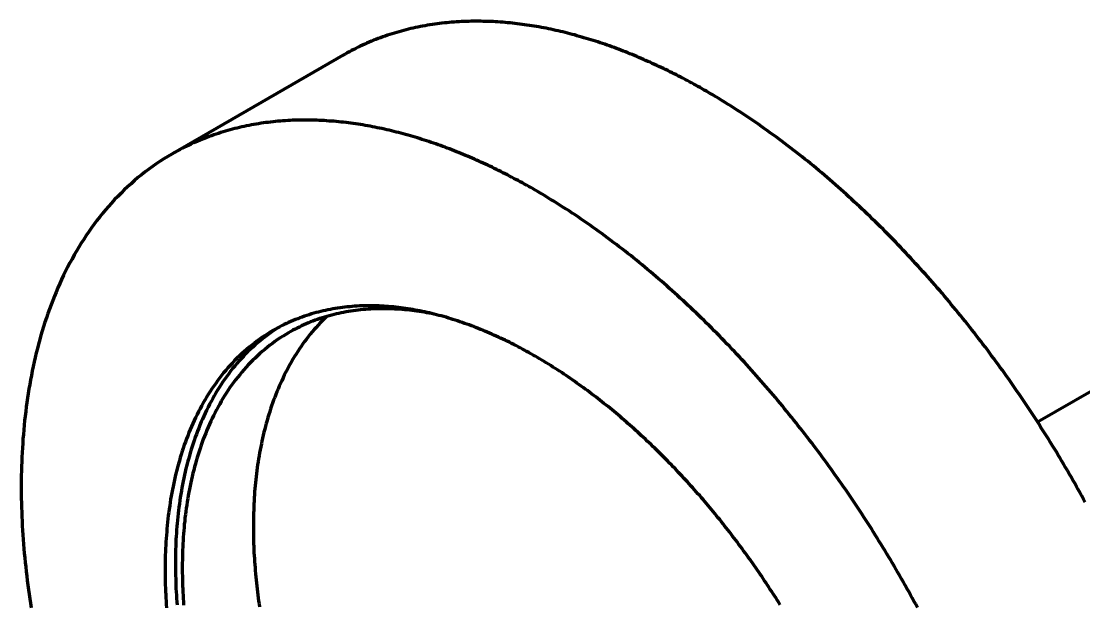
# Model space of a CAD drawing. Header units: millimetres. Extents: x 0 to 2208, y 0 to 420.
# Drawn here: x 168.64 to 179.61, y 59.41 to 65.44 of the extents above; entities that cross this region are included whole.
import ezdxf

# ---------------------------------------------------------------- set-up
doc = ezdxf.new("R2010")
doc.units = ezdxf.units.MM
doc.layers.add('01-VISIBLE', color=7, linetype='CONTINUOUS', lineweight=70)

msp = doc.modelspace()

# ---------------------------------------------------------------- linework, layer by layer
at = {"layer": '01-VISIBLE'}
for p, q in [((171.964, 65.085), (170.197, 64.064)), ((181.068, 62.414), (179.133, 61.297))]:
    msp.add_line(p, q, dxfattribs=at)
for points in [[(175.714, 64.713), (175.692, 64.726), (175.671, 64.738), (175.649, 64.751), (175.627, 64.763), (175.605, 64.775), (175.583, 64.787), (175.561, 64.799), (175.539, 64.811), (175.517, 64.823), (175.494, 64.835), (175.472, 64.847), (175.45, 64.858), (175.428, 64.87), (175.405, 64.881), (175.383, 64.893), (175.36, 64.904), (175.338, 64.915), (175.315, 64.926), (175.293, 64.937), (175.27, 64.948), (175.247, 64.959), (175.225, 64.97), (175.202, 64.98), (175.179, 64.991), (175.156, 65.001), (175.133, 65.012), (175.11, 65.022), (175.087, 65.032), (175.064, 65.042), (175.041, 65.052), (175.018, 65.062), (174.995, 65.072), (174.972, 65.082), (174.948, 65.091), (174.925, 65.101), (174.902, 65.11), (174.878, 65.119), (174.855, 65.128), (174.832, 65.137), (174.808, 65.146), (174.785, 65.155), (174.761, 65.164), (174.737, 65.172), (174.714, 65.181), (174.69, 65.189), (174.666, 65.198), (174.642, 65.206), (174.619, 65.214), (174.595, 65.222), (174.571, 65.229), (174.547, 65.237), (174.523, 65.244), (174.499, 65.252), (174.475, 65.259), (174.451, 65.266), (174.427, 65.273), (174.402, 65.28), (174.378, 65.287), (174.354, 65.294), (174.33, 65.3), (174.305, 65.307), (174.281, 65.313), (174.257, 65.319), (174.232, 65.325), (174.208, 65.331), (174.183, 65.336), (174.159, 65.342), (174.134, 65.347), (174.11, 65.353), (174.085, 65.358), (174.06, 65.363), (174.036, 65.367), (174.011, 65.372), (173.986, 65.377), (173.962, 65.381), (173.937, 65.385), (173.912, 65.389), (173.887, 65.393), (173.862, 65.397), (173.837, 65.4), (173.813, 65.404), (173.788, 65.407), (173.763, 65.41), (173.738, 65.413), (173.713, 65.416), (173.688, 65.418), (173.663, 65.421), (173.638, 65.423), (173.613, 65.425), (173.588, 65.427), (173.562, 65.429), (173.537, 65.43), (173.512, 65.432), (173.487, 65.433), (173.462, 65.434), (173.437, 65.435), (173.412, 65.435), (173.387, 65.436), (173.361, 65.436), (173.336, 65.436), (173.311, 65.436), (173.286, 65.436), (173.261, 65.435), (173.236, 65.434), (173.211, 65.433), (173.186, 65.432), (173.161, 65.431), (173.135, 65.429), (173.11, 65.428), (173.085, 65.426), (173.06, 65.423), (173.035, 65.421), (173.01, 65.419), (172.985, 65.416), (172.96, 65.413), (172.935, 65.41), (172.91, 65.406), (172.886, 65.403), (172.861, 65.399), (172.836, 65.395), (172.811, 65.39), (172.786, 65.386), (172.762, 65.381), (172.737, 65.376), (172.712, 65.371), (172.688, 65.365), (172.663, 65.36), (172.639, 65.354), (172.615, 65.348), (172.59, 65.342), (172.566, 65.335), (172.542, 65.328), (172.518, 65.321), (172.494, 65.314), (172.47, 65.307), (172.446, 65.299), (172.422, 65.291), (172.398, 65.283), (172.374, 65.274), (172.351, 65.266), (172.327, 65.257), (172.304, 65.248), (172.28, 65.239), (172.257, 65.229), (172.234, 65.219), (172.211, 65.209), (172.188, 65.199), (172.165, 65.189), (172.142, 65.178), (172.12, 65.167), (172.097, 65.156), (172.075, 65.145), (172.052, 65.133), (172.03, 65.121), (172.008, 65.109), (171.986, 65.097), (171.964, 65.085)], [(179.624, 60.47), (179.606, 60.503), (179.588, 60.536), (179.57, 60.568), (179.552, 60.601), (179.533, 60.634), (179.515, 60.666), (179.496, 60.699), (179.478, 60.731), (179.459, 60.764), (179.44, 60.796), (179.421, 60.828), (179.402, 60.861), (179.383, 60.893), (179.364, 60.925), (179.345, 60.957), (179.326, 60.989), (179.306, 61.021), (179.287, 61.053), (179.267, 61.085), (179.247, 61.117), (179.227, 61.148), (179.208, 61.18), (179.188, 61.212), (179.167, 61.243), (179.147, 61.275), (179.127, 61.306), (179.107, 61.338), (179.086, 61.369), (179.066, 61.4), (179.045, 61.432), (179.024, 61.463), (179.004, 61.494), (178.983, 61.525), (178.962, 61.556), (178.941, 61.587), (178.919, 61.618), (178.898, 61.649), (178.877, 61.679), (178.855, 61.71), (178.834, 61.741), (178.812, 61.771), (178.791, 61.802), (178.769, 61.832), (178.747, 61.862), (178.725, 61.893), (178.703, 61.923), (178.681, 61.953), (178.658, 61.983), (178.636, 62.013), (178.614, 62.043), (178.591, 62.073), (178.568, 62.103), (178.546, 62.133), (178.523, 62.162), (178.5, 62.192), (178.477, 62.221), (178.454, 62.251), (178.431, 62.28), (178.408, 62.31), (178.384, 62.339), (178.361, 62.368), (178.337, 62.397), (178.314, 62.426), (178.29, 62.455), (178.266, 62.484), (178.242, 62.513), (178.218, 62.542), (178.194, 62.57), (178.17, 62.599), (178.146, 62.628), (178.122, 62.656), (178.097, 62.684), (178.073, 62.713), (178.048, 62.741), (178.023, 62.769), (177.999, 62.797), (177.974, 62.825), (177.949, 62.853), (177.924, 62.881), (177.899, 62.908), (177.873, 62.936), (177.848, 62.964), (177.823, 62.991), (177.797, 63.019), (177.772, 63.046), (177.746, 63.073), (177.72, 63.1), (177.694, 63.127), (177.668, 63.154), (177.642, 63.181), (177.616, 63.208), (177.59, 63.235), (177.564, 63.261), (177.537, 63.288), (177.511, 63.314), (177.484, 63.34), (177.457, 63.367), (177.43, 63.393), (177.404, 63.419), (177.377, 63.445), (177.35, 63.471), (177.322, 63.496), (177.295, 63.522), (177.268, 63.548), (177.24, 63.573), (177.213, 63.598), (177.185, 63.624), (177.157, 63.649), (177.13, 63.674), (177.102, 63.699), (177.074, 63.724), (177.046, 63.748), (177.017, 63.773), (176.989, 63.798), (176.961, 63.822), (176.932, 63.846), (176.904, 63.87), (176.875, 63.894), (176.846, 63.918), (176.818, 63.942), (176.789, 63.966), (176.76, 63.99), (176.73, 64.013), (176.701, 64.036), (176.672, 64.06), (176.642, 64.083), (176.613, 64.106), (176.583, 64.129), (176.554, 64.151), (176.524, 64.174), (176.494, 64.197), (176.464, 64.219), (176.434, 64.241), (176.403, 64.263), (176.373, 64.285), (176.343, 64.307), (176.312, 64.329), (176.282, 64.35), (176.251, 64.372), (176.22, 64.393), (176.189, 64.414), (176.158, 64.435), (176.127, 64.456), (176.096, 64.477), (176.065, 64.497), (176.033, 64.518), (176.002, 64.538), (175.97, 64.558), (175.939, 64.578), (175.907, 64.598), (175.875, 64.618), (175.843, 64.637), (175.811, 64.656), (175.779, 64.675), (175.747, 64.694), (175.714, 64.713)], [(173.947, 63.693), (173.925, 63.705), (173.903, 63.718), (173.881, 63.73), (173.859, 63.742), (173.837, 63.754), (173.815, 63.767), (173.793, 63.779), (173.771, 63.791), (173.749, 63.802), (173.727, 63.814), (173.704, 63.826), (173.682, 63.838), (173.66, 63.849), (173.637, 63.861), (173.615, 63.872), (173.592, 63.883), (173.57, 63.895), (173.547, 63.906), (173.525, 63.917), (173.502, 63.928), (173.48, 63.938), (173.457, 63.949), (173.434, 63.96), (173.411, 63.97), (173.388, 63.981), (173.365, 63.991), (173.343, 64.001), (173.32, 64.012), (173.297, 64.022), (173.273, 64.032), (173.25, 64.042), (173.227, 64.051), (173.204, 64.061), (173.181, 64.071), (173.157, 64.08), (173.134, 64.089), (173.111, 64.099), (173.087, 64.108), (173.064, 64.117), (173.04, 64.126), (173.017, 64.135), (172.993, 64.143), (172.97, 64.152), (172.946, 64.16), (172.922, 64.169), (172.898, 64.177), (172.875, 64.185), (172.851, 64.193), (172.827, 64.201), (172.803, 64.209), (172.779, 64.216), (172.755, 64.224), (172.731, 64.231), (172.707, 64.239), (172.683, 64.246), (172.659, 64.253), (172.635, 64.26), (172.61, 64.266), (172.586, 64.273), (172.562, 64.28), (172.538, 64.286), (172.513, 64.292), (172.489, 64.298), (172.464, 64.304), (172.44, 64.31), (172.416, 64.316), (172.391, 64.321), (172.366, 64.327), (172.342, 64.332), (172.317, 64.337), (172.293, 64.342), (172.268, 64.347), (172.243, 64.352), (172.219, 64.356), (172.194, 64.36), (172.169, 64.365), (172.144, 64.369), (172.119, 64.373), (172.095, 64.376), (172.07, 64.38), (172.045, 64.383), (172.02, 64.387), (171.995, 64.39), (171.97, 64.393), (171.945, 64.395), (171.92, 64.398), (171.895, 64.4), (171.87, 64.403), (171.845, 64.405), (171.82, 64.406), (171.795, 64.408), (171.77, 64.41), (171.744, 64.411), (171.719, 64.412), (171.694, 64.413), (171.669, 64.414), (171.644, 64.415), (171.619, 64.415), (171.594, 64.415), (171.569, 64.415), (171.543, 64.415), (171.518, 64.415), (171.493, 64.414), (171.468, 64.414), (171.443, 64.413), (171.418, 64.412), (171.393, 64.41), (171.368, 64.409), (171.343, 64.407), (171.318, 64.405), (171.292, 64.403), (171.267, 64.401), (171.242, 64.398), (171.217, 64.395), (171.192, 64.392), (171.168, 64.389), (171.143, 64.386), (171.118, 64.382), (171.093, 64.378), (171.068, 64.374), (171.043, 64.37), (171.019, 64.365), (170.994, 64.36), (170.969, 64.355), (170.945, 64.35), (170.92, 64.345), (170.896, 64.339), (170.871, 64.333), (170.847, 64.327), (170.823, 64.321), (170.798, 64.314), (170.774, 64.308), (170.75, 64.301), (170.726, 64.293), (170.702, 64.286), (170.678, 64.278), (170.654, 64.27), (170.63, 64.262), (170.607, 64.254), (170.583, 64.245), (170.559, 64.236), (170.536, 64.227), (170.513, 64.218), (170.489, 64.209), (170.466, 64.199), (170.443, 64.189), (170.42, 64.179), (170.397, 64.168), (170.375, 64.157), (170.352, 64.147), (170.329, 64.135), (170.307, 64.124), (170.285, 64.113), (170.262, 64.101), (170.24, 64.089), (170.218, 64.076), (170.197, 64.064)], [(170.197, 64.064), (170.156, 64.04), (170.116, 64.015), (170.076, 63.99), (170.036, 63.963), (169.998, 63.936), (169.959, 63.909), (169.922, 63.88), (169.884, 63.851), (169.848, 63.821), (169.812, 63.791), (169.776, 63.759), (169.741, 63.728), (169.707, 63.695), (169.673, 63.662), (169.639, 63.628), (169.607, 63.594), (169.575, 63.559), (169.543, 63.524), (169.512, 63.488), (169.482, 63.452), (169.453, 63.415), (169.424, 63.378), (169.395, 63.34), (169.367, 63.302), (169.34, 63.263), (169.314, 63.224), (169.288, 63.184), (169.262, 63.144), (169.237, 63.104), (169.213, 63.063), (169.19, 63.023), (169.167, 62.981), (169.144, 62.94), (169.122, 62.898), (169.101, 62.855), (169.08, 62.813), (169.06, 62.77), (169.041, 62.727), (169.022, 62.684), (169.003, 62.64), (168.985, 62.596), (168.968, 62.552), (168.951, 62.508), (168.934, 62.464), (168.919, 62.419), (168.903, 62.375), (168.888, 62.33), (168.874, 62.285), (168.86, 62.239), (168.847, 62.194), (168.834, 62.149), (168.822, 62.103), (168.81, 62.057), (168.798, 62.011), (168.787, 61.965), (168.777, 61.919), (168.767, 61.873), (168.757, 61.827), (168.748, 61.78), (168.739, 61.734), (168.731, 61.687), (168.723, 61.641), (168.715, 61.594), (168.708, 61.547), (168.701, 61.5), (168.695, 61.454), (168.689, 61.407), (168.683, 61.36), (168.678, 61.313), (168.673, 61.266), (168.669, 61.218), (168.665, 61.171), (168.661, 61.124), (168.658, 61.077), (168.655, 61.03), (168.652, 60.983), (168.65, 60.935), (168.648, 60.888), (168.646, 60.841), (168.645, 60.794), (168.644, 60.746), (168.644, 60.699), (168.643, 60.652), (168.643, 60.604), (168.644, 60.557), (168.644, 60.51), (168.645, 60.463), (168.646, 60.415), (168.648, 60.368), (168.65, 60.321), (168.652, 60.273), (168.654, 60.226), (168.657, 60.179), (168.66, 60.132), (168.663, 60.085), (168.667, 60.038), (168.671, 59.99), (168.675, 59.943), (168.679, 59.896), (168.684, 59.849), (168.689, 59.802), (168.694, 59.755), (168.7, 59.708), (168.705, 59.661), (168.711, 59.614), (168.717, 59.567), (168.724, 59.52), (168.731, 59.474), (168.737, 59.427), (168.745, 59.38)], [(177.892, 59.383), (177.874, 59.416), (177.856, 59.449), (177.838, 59.482), (177.82, 59.515), (177.802, 59.548), (177.784, 59.58), (177.765, 59.613), (177.747, 59.646), (177.729, 59.678), (177.71, 59.711), (177.691, 59.743), (177.672, 59.775), (177.654, 59.808), (177.635, 59.84), (177.616, 59.872), (177.596, 59.904), (177.577, 59.936), (177.558, 59.968), (177.538, 60), (177.519, 60.032), (177.499, 60.064), (177.479, 60.096), (177.46, 60.128), (177.44, 60.16), (177.42, 60.191), (177.4, 60.223), (177.38, 60.254), (177.359, 60.286), (177.339, 60.317), (177.318, 60.349), (177.298, 60.38), (177.277, 60.411), (177.257, 60.442), (177.236, 60.473), (177.215, 60.504), (177.194, 60.535), (177.173, 60.566), (177.152, 60.597), (177.13, 60.628), (177.109, 60.659), (177.088, 60.689), (177.066, 60.72), (177.044, 60.751), (177.023, 60.781), (177.001, 60.811), (176.979, 60.842), (176.957, 60.872), (176.935, 60.902), (176.913, 60.932), (176.891, 60.963), (176.868, 60.993), (176.846, 61.023), (176.823, 61.052), (176.801, 61.082), (176.778, 61.112), (176.755, 61.142), (176.732, 61.171), (176.709, 61.201), (176.686, 61.23), (176.663, 61.26), (176.64, 61.289), (176.616, 61.318), (176.593, 61.348), (176.57, 61.377), (176.546, 61.406), (176.522, 61.435), (176.498, 61.464), (176.475, 61.492), (176.451, 61.521), (176.427, 61.55), (176.402, 61.578), (176.378, 61.607), (176.354, 61.635), (176.329, 61.664), (176.305, 61.692), (176.28, 61.72), (176.256, 61.748), (176.231, 61.776), (176.206, 61.804), (176.181, 61.832), (176.156, 61.86), (176.131, 61.888), (176.106, 61.916), (176.08, 61.943), (176.055, 61.971), (176.029, 61.998), (176.004, 62.025), (175.978, 62.052), (175.952, 62.08), (175.926, 62.107), (175.901, 62.134), (175.874, 62.16), (175.848, 62.187), (175.822, 62.214), (175.796, 62.241), (175.769, 62.267), (175.743, 62.293), (175.716, 62.32), (175.69, 62.346), (175.663, 62.372), (175.636, 62.398), (175.609, 62.424), (175.582, 62.45), (175.555, 62.476), (175.527, 62.501), (175.5, 62.527), (175.473, 62.552), (175.445, 62.578), (175.417, 62.603), (175.39, 62.628), (175.362, 62.653), (175.334, 62.678), (175.306, 62.703), (175.278, 62.728), (175.25, 62.752), (175.221, 62.777), (175.193, 62.801), (175.165, 62.826), (175.136, 62.85), (175.107, 62.874), (175.079, 62.898), (175.05, 62.922), (175.021, 62.945), (174.992, 62.969), (174.963, 62.992), (174.933, 63.016), (174.904, 63.039), (174.875, 63.062), (174.845, 63.085), (174.815, 63.108), (174.786, 63.131), (174.756, 63.153), (174.726, 63.176), (174.696, 63.198), (174.666, 63.221), (174.636, 63.243), (174.605, 63.265), (174.575, 63.287), (174.545, 63.308), (174.514, 63.33), (174.483, 63.351), (174.452, 63.373), (174.422, 63.394), (174.391, 63.415), (174.36, 63.436), (174.328, 63.456), (174.297, 63.477), (174.266, 63.497), (174.234, 63.517), (174.203, 63.538), (174.171, 63.557), (174.139, 63.577), (174.107, 63.597), (174.075, 63.616), (174.043, 63.636), (174.011, 63.655), (173.979, 63.674), (173.947, 63.693)], [(173.947, 61.978), (173.925, 61.99), (173.903, 62.003), (173.881, 62.015), (173.859, 62.027), (173.837, 62.039), (173.815, 62.051), (173.793, 62.063), (173.77, 62.075), (173.748, 62.087), (173.726, 62.098), (173.703, 62.109), (173.681, 62.121), (173.658, 62.132), (173.636, 62.143), (173.613, 62.154), (173.59, 62.164), (173.567, 62.175), (173.545, 62.186), (173.522, 62.196), (173.499, 62.206), (173.476, 62.216), (173.452, 62.226), (173.429, 62.236), (173.406, 62.246), (173.383, 62.255), (173.359, 62.264), (173.336, 62.274), (173.313, 62.283), (173.289, 62.292), (173.266, 62.3), (173.242, 62.309), (173.218, 62.317), (173.195, 62.326), (173.171, 62.334), (173.147, 62.342), (173.123, 62.35), (173.099, 62.357), (173.075, 62.365), (173.051, 62.372), (173.027, 62.379), (173.003, 62.386), (172.978, 62.393), (172.954, 62.399), (172.93, 62.406), (172.905, 62.412), (172.881, 62.418), (172.857, 62.424), (172.832, 62.429), (172.807, 62.435), (172.783, 62.44), (172.758, 62.445), (172.734, 62.45), (172.709, 62.454), (172.684, 62.459), (172.659, 62.463), (172.634, 62.467), (172.61, 62.471), (172.585, 62.474), (172.56, 62.478), (172.535, 62.481), (172.51, 62.483), (172.485, 62.486), (172.46, 62.488), (172.435, 62.49), (172.41, 62.492), (172.385, 62.494), (172.359, 62.495), (172.334, 62.496), (172.309, 62.497), (172.284, 62.498), (172.259, 62.498), (172.234, 62.498), (172.209, 62.498), (172.183, 62.498), (172.158, 62.497), (172.133, 62.496), (172.108, 62.495), (172.083, 62.493), (172.058, 62.491), (172.033, 62.489), (172.008, 62.487), (171.983, 62.484), (171.958, 62.481), (171.933, 62.478), (171.908, 62.474), (171.883, 62.47), (171.858, 62.466), (171.834, 62.461), (171.809, 62.456), (171.784, 62.451), (171.76, 62.446), (171.735, 62.44), (171.711, 62.434), (171.687, 62.428), (171.662, 62.421), (171.638, 62.414), (171.614, 62.406), (171.59, 62.399), (171.567, 62.391), (171.543, 62.382), (171.519, 62.374), (171.496, 62.365), (171.472, 62.356), (171.449, 62.346), (171.426, 62.336), (171.403, 62.326), (171.38, 62.315), (171.357, 62.304), (171.335, 62.293), (171.313, 62.282), (171.29, 62.27), (171.268, 62.258), (171.247, 62.245)], [(172.902, 62.413), (172.877, 62.418), (172.852, 62.423), (172.827, 62.427), (172.802, 62.431), (172.777, 62.436), (172.752, 62.439), (172.727, 62.443), (172.702, 62.446), (172.677, 62.45), (172.652, 62.453), (172.626, 62.455), (172.601, 62.458), (172.576, 62.46), (172.551, 62.462), (172.525, 62.464), (172.5, 62.465), (172.475, 62.466), (172.449, 62.467), (172.424, 62.468), (172.399, 62.468), (172.373, 62.468), (172.348, 62.468), (172.323, 62.468), (172.297, 62.467), (172.272, 62.466), (172.247, 62.465), (172.222, 62.463), (172.196, 62.461), (172.171, 62.459), (172.146, 62.456), (172.121, 62.454), (172.095, 62.45), (172.07, 62.447), (172.045, 62.443), (172.02, 62.439), (171.995, 62.435), (171.97, 62.43), (171.946, 62.425), (171.921, 62.42), (171.896, 62.414), (171.871, 62.408), (171.847, 62.402), (171.822, 62.395), (171.798, 62.389), (171.774, 62.381), (171.75, 62.374), (171.725, 62.366), (171.702, 62.357), (171.678, 62.349), (171.654, 62.34), (171.63, 62.331), (171.607, 62.321), (171.584, 62.311), (171.56, 62.301), (171.537, 62.29), (171.514, 62.279), (171.492, 62.268), (171.469, 62.257), (171.447, 62.245), (171.425, 62.233), (171.403, 62.22)], [(171.795, 62.388), (171.772, 62.366), (171.75, 62.344), (171.729, 62.321), (171.707, 62.298), (171.686, 62.275), (171.666, 62.252), (171.645, 62.228), (171.625, 62.204), (171.606, 62.179), (171.587, 62.154), (171.568, 62.129), (171.55, 62.104), (171.532, 62.078), (171.514, 62.053), (171.497, 62.027), (171.48, 62), (171.464, 61.974), (171.447, 61.947), (171.432, 61.92), (171.416, 61.893), (171.401, 61.865), (171.387, 61.837), (171.372, 61.81), (171.358, 61.782), (171.345, 61.754), (171.331, 61.725), (171.318, 61.697), (171.306, 61.668), (171.294, 61.639), (171.282, 61.61), (171.27, 61.581), (171.259, 61.552), (171.248, 61.523), (171.237, 61.493), (171.227, 61.464), (171.217, 61.434), (171.207, 61.404), (171.198, 61.375), (171.189, 61.345), (171.18, 61.315), (171.172, 61.284), (171.164, 61.254), (171.156, 61.224), (171.148, 61.194), (171.141, 61.163), (171.134, 61.133), (171.127, 61.102), (171.121, 61.072), (171.115, 61.041), (171.109, 61.01), (171.103, 60.979), (171.098, 60.949), (171.092, 60.918), (171.088, 60.887), (171.083, 60.856), (171.079, 60.825), (171.074, 60.794), (171.07, 60.763), (171.067, 60.732), (171.063, 60.701), (171.06, 60.67), (171.057, 60.638), (171.055, 60.607), (171.052, 60.576), (171.05, 60.545), (171.048, 60.514), (171.046, 60.482), (171.044, 60.451), (171.043, 60.42), (171.042, 60.389), (171.041, 60.357), (171.04, 60.326), (171.039, 60.295), (171.039, 60.264), (171.039, 60.232), (171.039, 60.201), (171.039, 60.17), (171.039, 60.138), (171.04, 60.107), (171.041, 60.076), (171.041, 60.045), (171.043, 60.013), (171.044, 59.982), (171.045, 59.951), (171.047, 59.92), (171.049, 59.888), (171.051, 59.857), (171.053, 59.826), (171.056, 59.795), (171.058, 59.764), (171.061, 59.732), (171.064, 59.701), (171.067, 59.67), (171.07, 59.639), (171.073, 59.608), (171.077, 59.577), (171.081, 59.546), (171.085, 59.515), (171.089, 59.484), (171.093, 59.453), (171.097, 59.422), (171.102, 59.391)], [(171.247, 62.245), (171.217, 62.228), (171.188, 62.21), (171.16, 62.192), (171.131, 62.173), (171.103, 62.153), (171.076, 62.133), (171.049, 62.113), (171.022, 62.092), (170.995, 62.07), (170.969, 62.048), (170.944, 62.026), (170.918, 62.003), (170.894, 61.98), (170.869, 61.956), (170.845, 61.932), (170.822, 61.907), (170.799, 61.882), (170.776, 61.857), (170.754, 61.831), (170.732, 61.805), (170.711, 61.778), (170.69, 61.751), (170.67, 61.724), (170.65, 61.696), (170.63, 61.669), (170.611, 61.64), (170.592, 61.612), (170.574, 61.583), (170.556, 61.554), (170.539, 61.525), (170.522, 61.495), (170.505, 61.466), (170.489, 61.436), (170.473, 61.406), (170.458, 61.375), (170.443, 61.345), (170.428, 61.314), (170.414, 61.283), (170.401, 61.252), (170.387, 61.22), (170.374, 61.189), (170.362, 61.157), (170.35, 61.125), (170.338, 61.093), (170.326, 61.061), (170.315, 61.029), (170.305, 60.997), (170.294, 60.964), (170.284, 60.932), (170.275, 60.899), (170.266, 60.866), (170.257, 60.833), (170.248, 60.8), (170.24, 60.767), (170.232, 60.734), (170.224, 60.701), (170.217, 60.668), (170.21, 60.634), (170.203, 60.601), (170.197, 60.568), (170.191, 60.534), (170.185, 60.501), (170.18, 60.467), (170.175, 60.433), (170.17, 60.4), (170.165, 60.366), (170.161, 60.332), (170.157, 60.298), (170.153, 60.264), (170.15, 60.23), (170.147, 60.197), (170.144, 60.163), (170.141, 60.129), (170.139, 60.095), (170.137, 60.061), (170.135, 60.027), (170.133, 59.993), (170.132, 59.959), (170.13, 59.925), (170.129, 59.891), (170.129, 59.857), (170.128, 59.823), (170.128, 59.789), (170.128, 59.754), (170.128, 59.72), (170.129, 59.686), (170.13, 59.652), (170.13, 59.618), (170.132, 59.584), (170.133, 59.55), (170.134, 59.516), (170.136, 59.482), (170.138, 59.448), (170.14, 59.414), (170.143, 59.38)], [(171.3, 62.275), (171.272, 62.257), (171.243, 62.238), (171.216, 62.219), (171.188, 62.199), (171.161, 62.179), (171.135, 62.159), (171.108, 62.137), (171.082, 62.116), (171.057, 62.094), (171.032, 62.071), (171.007, 62.048), (170.983, 62.025), (170.959, 62.001), (170.936, 61.976), (170.913, 61.952), (170.89, 61.927), (170.868, 61.901), (170.846, 61.875), (170.825, 61.849), (170.804, 61.823), (170.784, 61.796), (170.764, 61.769), (170.744, 61.741), (170.725, 61.713), (170.706, 61.685), (170.688, 61.657), (170.67, 61.628), (170.652, 61.6), (170.635, 61.57), (170.619, 61.541), (170.603, 61.511), (170.587, 61.482), (170.571, 61.452), (170.556, 61.421), (170.542, 61.391), (170.528, 61.36), (170.514, 61.329), (170.5, 61.299), (170.487, 61.267), (170.475, 61.236), (170.463, 61.205), (170.451, 61.173), (170.439, 61.141), (170.428, 61.109), (170.417, 61.078), (170.407, 61.045), (170.397, 61.013), (170.387, 60.981), (170.378, 60.949), (170.368, 60.916), (170.36, 60.883), (170.351, 60.851), (170.343, 60.818), (170.336, 60.785), (170.328, 60.752), (170.321, 60.719), (170.314, 60.686), (170.308, 60.653), (170.301, 60.62), (170.296, 60.587), (170.29, 60.553), (170.285, 60.52), (170.28, 60.487), (170.275, 60.453), (170.27, 60.42), (170.266, 60.386), (170.262, 60.353), (170.259, 60.319), (170.255, 60.286), (170.252, 60.252), (170.249, 60.218), (170.247, 60.185), (170.244, 60.151), (170.242, 60.117), (170.24, 60.084), (170.239, 60.05), (170.238, 60.016), (170.236, 59.983), (170.235, 59.949), (170.235, 59.915), (170.234, 59.881), (170.234, 59.848), (170.234, 59.814), (170.234, 59.78), (170.235, 59.746), (170.236, 59.713), (170.237, 59.679), (170.238, 59.645), (170.239, 59.612), (170.24, 59.578), (170.242, 59.544), (170.244, 59.51), (170.246, 59.477), (170.249, 59.443), (170.251, 59.409)], [(171.403, 62.22), (171.374, 62.203), (171.345, 62.186), (171.317, 62.167), (171.289, 62.149), (171.262, 62.13), (171.235, 62.11), (171.208, 62.09), (171.182, 62.069), (171.156, 62.048), (171.131, 62.027), (171.105, 62.005), (171.081, 61.982), (171.056, 61.959), (171.032, 61.936), (171.009, 61.912), (170.986, 61.888), (170.963, 61.863), (170.941, 61.838), (170.919, 61.813), (170.898, 61.787), (170.877, 61.761), (170.856, 61.735), (170.836, 61.708), (170.817, 61.681), (170.797, 61.654), (170.779, 61.626), (170.76, 61.598), (170.742, 61.57), (170.725, 61.542), (170.708, 61.513), (170.691, 61.484), (170.675, 61.455), (170.659, 61.425), (170.643, 61.396), (170.628, 61.366), (170.614, 61.336), (170.6, 61.306), (170.586, 61.275), (170.572, 61.245), (170.559, 61.214), (170.547, 61.183), (170.534, 61.152), (170.522, 61.121), (170.511, 61.089), (170.5, 61.058), (170.489, 61.026), (170.478, 60.994), (170.468, 60.963), (170.458, 60.931), (170.449, 60.899), (170.44, 60.866), (170.431, 60.834), (170.423, 60.802), (170.414, 60.769), (170.407, 60.737), (170.399, 60.704), (170.392, 60.672), (170.385, 60.639), (170.379, 60.606), (170.373, 60.573), (170.367, 60.54), (170.361, 60.507), (170.356, 60.474), (170.351, 60.441), (170.346, 60.408), (170.341, 60.375), (170.337, 60.342), (170.333, 60.309), (170.33, 60.276), (170.326, 60.242), (170.323, 60.209), (170.32, 60.176), (170.318, 60.143), (170.315, 60.109), (170.313, 60.076), (170.311, 60.042), (170.31, 60.009), (170.308, 59.976), (170.307, 59.942), (170.306, 59.909), (170.306, 59.875), (170.305, 59.842), (170.305, 59.809), (170.305, 59.775), (170.305, 59.742), (170.306, 59.708), (170.306, 59.675), (170.307, 59.642), (170.308, 59.608), (170.31, 59.575), (170.311, 59.541), (170.313, 59.508), (170.315, 59.475), (170.317, 59.441), (170.319, 59.408)], [(176.476, 59.411), (176.462, 59.434), (176.447, 59.457), (176.433, 59.48), (176.418, 59.502), (176.404, 59.525), (176.389, 59.548), (176.374, 59.57), (176.36, 59.593), (176.345, 59.615), (176.33, 59.638), (176.315, 59.66), (176.3, 59.682), (176.285, 59.705), (176.269, 59.727), (176.254, 59.749), (176.239, 59.771), (176.224, 59.794), (176.208, 59.816), (176.193, 59.838), (176.177, 59.86), (176.161, 59.882), (176.146, 59.904), (176.13, 59.925), (176.114, 59.947), (176.098, 59.969), (176.082, 59.991), (176.066, 60.012), (176.05, 60.034), (176.034, 60.056), (176.018, 60.077), (176.001, 60.099), (175.985, 60.12), (175.969, 60.141), (175.952, 60.163), (175.936, 60.184), (175.919, 60.205), (175.902, 60.226), (175.886, 60.247), (175.869, 60.268), (175.852, 60.29), (175.835, 60.31), (175.818, 60.331), (175.801, 60.352), (175.784, 60.373), (175.767, 60.394), (175.749, 60.415), (175.732, 60.435), (175.715, 60.456), (175.697, 60.476), (175.68, 60.497), (175.662, 60.517), (175.645, 60.538), (175.627, 60.558), (175.609, 60.578), (175.591, 60.598), (175.573, 60.618), (175.555, 60.639), (175.537, 60.659), (175.519, 60.679), (175.501, 60.698), (175.483, 60.718), (175.465, 60.738), (175.446, 60.758), (175.428, 60.777), (175.409, 60.797), (175.391, 60.817), (175.372, 60.836), (175.353, 60.855), (175.335, 60.875), (175.316, 60.894), (175.297, 60.913), (175.278, 60.932), (175.259, 60.952), (175.24, 60.971), (175.221, 60.99), (175.201, 61.008), (175.182, 61.027), (175.163, 61.046), (175.143, 61.065), (175.124, 61.083), (175.104, 61.102), (175.085, 61.12), (175.065, 61.139), (175.045, 61.157), (175.025, 61.175), (175.006, 61.193), (174.986, 61.212), (174.966, 61.23), (174.946, 61.248), (174.925, 61.265), (174.905, 61.283), (174.885, 61.301), (174.864, 61.319), (174.844, 61.336), (174.824, 61.354), (174.803, 61.371), (174.782, 61.388), (174.762, 61.406), (174.741, 61.423), (174.72, 61.44), (174.699, 61.457), (174.678, 61.474), (174.657, 61.491), (174.636, 61.507), (174.615, 61.524), (174.593, 61.541), (174.572, 61.557), (174.551, 61.573), (174.529, 61.59), (174.508, 61.606), (174.486, 61.622), (174.464, 61.638), (174.443, 61.654), (174.421, 61.67), (174.399, 61.686), (174.377, 61.701), (174.355, 61.717), (174.333, 61.732), (174.311, 61.747), (174.289, 61.763), (174.266, 61.778), (174.244, 61.793), (174.221, 61.808), (174.199, 61.823), (174.176, 61.837), (174.154, 61.852), (174.131, 61.866), (174.108, 61.881), (174.085, 61.895), (174.062, 61.909), (174.039, 61.923), (174.016, 61.937), (173.993, 61.951), (173.97, 61.964), (173.947, 61.978)]]:
    msp.add_lwpolyline(points, dxfattribs=at)

doc.saveas('drawing.dxf')
